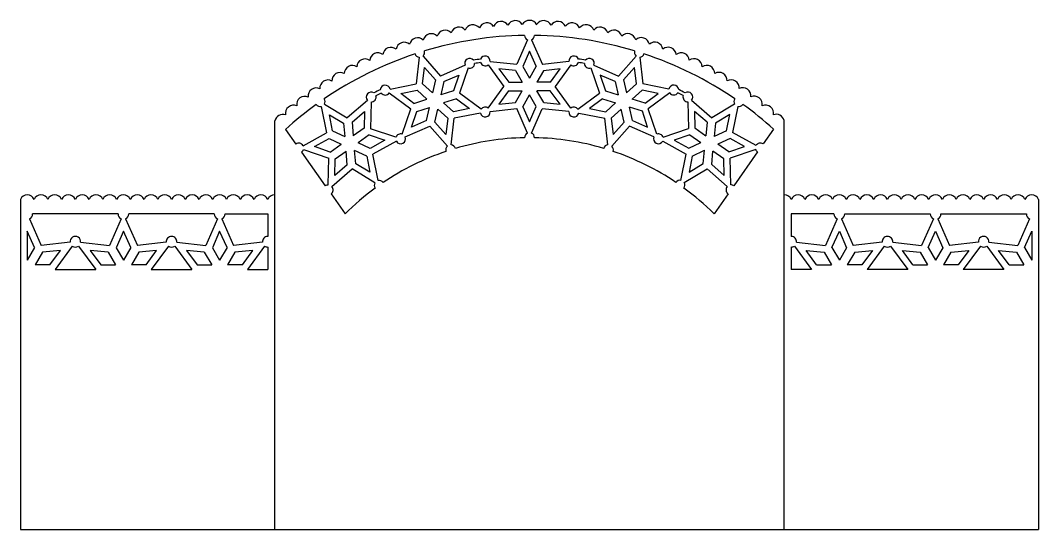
# Model space of a CAD drawing. Extents: x -395 to -135, y -172 to 118.
# Drawn here: x -394.6 to -134.6, y -171.8 to -41.7 of the extents above; entities that cross this region are included whole.
import ezdxf

# ---------------------------------------------------------------- set-up
doc = ezdxf.new("R2010")
doc.units = 0
doc.header["$LTSCALE"] = 0.010101
doc.layers.get('0').update_dxf_attribs({"linetype": 'CONTINUOUS'})

msp = doc.modelspace()

# ---------------------------------------------------------------- linework, layer by layer
for p, q in [((-265.119264, -46.703206), (-267.871118, -52.949257)), ((-264.108121, -46.705348), (-261.331099, -52.956518)), ((-292.77604, -51.151669), (-293.530683, -57.935626)), ((-291.802049, -50.83995), (-287.299176, -55.950626)), ((-264.61005, -49.613782), (-266.317612, -53.48954)), ((-262.87297, -53.441332), (-264.61005, -49.613782)), ((-237.417332, -50.823924), (-241.917192, -55.937253)), ((-236.443158, -51.135069), (-235.684517, -57.91858)), ((-291.914392, -57.931382), (-291.416345, -53.75771)), ((-291.416345, -53.75771), (-288.616507, -56.935473)), ((-281.033543, -53.206391), (-287.299176, -55.950626)), ((-280.285352, -53.886556), (-282.464362, -60.354769)), ((-275.180727, -53.103248), (-271.147416, -58.609449)), ((-274.673301, -52.228644), (-267.871118, -52.949257)), ((-268.222192, -54.526964), (-272.405487, -54.117544)), ((-272.405487, -54.117544), (-269.902764, -57.534215)), ((-268.222192, -54.526964), (-266.485355, -57.533208)), ((-266.317612, -53.48954), (-264.608035, -56.448599)), ((-262.87297, -53.441332), (-264.608035, -56.448599)), ((-261.022245, -54.572035), (-262.730077, -57.532101)), ((-254.545933, -52.216668), (-261.331099, -52.956518)), ((-256.811959, -54.112949), (-261.022245, -54.572035)), ((-259.258175, -57.531078), (-256.811959, -54.112949)), ((-254.042217, -53.093415), (-258.067378, -58.623971)), ((-248.932231, -53.877317), (-246.74941, -60.344244)), ((-248.184441, -53.196711), (-241.917192, -55.937253)), ((-237.801316, -53.741911), (-240.599281, -56.921324)), ((-237.30081, -57.915288), (-237.801316, -53.741911)), ((-288.616507, -56.935473), (-289.351022, -60.273013)), ((-286.487355, -57.348252), (-282.623826, -55.692738)), ((-282.623826, -55.692738), (-283.975931, -59.70635)), ((-246.592693, -55.68212), (-245.238223, -59.694935)), ((-242.728189, -57.335357), (-246.592693, -55.68212)), ((-240.599281, -56.921324), (-239.8628, -60.25843)), ((-300.221824, -59.282654), (-293.530683, -57.935626)), ((-297.488388, -60.404741), (-293.336445, -59.568892)), ((-293.336445, -59.568892), (-290.813308, -61.87377)), ((-291.914392, -57.931382), (-289.351022, -60.273013)), ((-286.487355, -57.348252), (-287.233582, -60.739012)), ((-283.975931, -59.70635), (-287.233582, -60.739012)), ((-275.172576, -64.140006), (-271.147416, -58.609449)), ((-269.956618, -59.702342), (-272.402834, -63.120472)), ((-269.956618, -59.702342), (-266.484716, -59.701319)), ((-269.902764, -57.534215), (-266.485355, -57.533208)), ((-268.192548, -62.661385), (-266.484716, -59.701319)), ((-259.258175, -57.531078), (-262.730077, -57.532101)), ((-259.312029, -59.699205), (-262.729438, -59.700212)), ((-260.992601, -62.706456), (-262.729438, -59.700212)), ((-256.809306, -63.115877), (-259.312029, -59.699205)), ((-254.034066, -64.130172), (-258.067378, -58.623971)), ((-245.238223, -59.694935), (-241.979964, -60.725677)), ((-242.728189, -57.335357), (-241.979964, -60.725677)), ((-237.30081, -57.915288), (-239.8628, -60.25843)), ((-235.877792, -59.55196), (-238.39957, -61.858325)), ((-231.725357, -60.385362), (-235.877792, -59.55196)), ((-228.992583, -59.261664), (-235.684517, -57.91858)), ((-305.982644, -62.153572), (-311.127455, -66.661332)), ((-300.436769, -60.270689), (-294.927376, -64.324769)), ((-294.122906, -62.922898), (-297.488388, -60.404741)), ((-294.122906, -62.922898), (-290.813308, -61.87377)), ((-283.268832, -61.756639), (-286.578429, -62.805768)), ((-283.268832, -61.756639), (-279.90335, -64.274797)), ((-276.943928, -64.416973), (-282.464362, -60.354769)), ((-266.341823, -63.792088), (-264.606758, -60.784821)), ((-262.897181, -63.74388), (-264.606758, -60.784821)), ((-252.267449, -64.409702), (-246.74941, -60.344244)), ((-245.944114, -61.745641), (-249.308111, -64.265781)), ((-245.944114, -61.745641), (-242.633899, -62.792818)), ((-235.089355, -62.905502), (-238.39957, -61.858325)), ((-235.089355, -62.905502), (-231.725357, -60.385362)), ((-228.777056, -60.249572), (-234.284059, -64.306898)), ((-223.230072, -62.129187), (-218.082605, -66.633914)), ((-317.800371, -63.725563), (-316.468942, -70.43498)), ((-316.975119, -63.141292), (-311.127455, -66.661332)), ((-305.064024, -62.576126), (-305.188845, -69.411757)), ((-297.106385, -70.792981), (-294.927376, -64.324769)), ((-294.767912, -68.986799), (-293.415807, -64.973187)), ((-293.415807, -64.973187), (-290.158156, -63.940526)), ((-290.904383, -67.331285), (-290.158156, -63.940526)), ((-288.775231, -67.744064), (-288.040716, -64.406525)), ((-285.477346, -66.748156), (-288.040716, -64.406525)), ((-284.055293, -65.110646), (-286.578429, -62.805768)), ((-279.90335, -64.274797), (-284.055293, -65.110646)), ((-274.66886, -65.016752), (-267.883694, -64.276902)), ((-272.402834, -63.120472), (-268.192548, -62.661385)), ((-265.106672, -70.528072), (-267.883694, -64.276902)), ((-266.341823, -63.792088), (-264.604744, -67.619638)), ((-264.604744, -67.619638), (-262.897181, -63.74388)), ((-264.09553, -70.530214), (-261.343675, -64.284163)), ((-254.541493, -65.004776), (-261.343675, -64.284163)), ((-260.992601, -62.706456), (-256.809306, -63.115877)), ((-249.308111, -64.265781), (-245.155677, -65.099183)), ((-245.155677, -65.099183), (-242.633899, -62.792818)), ((-243.732659, -66.735855), (-241.170669, -64.392713)), ((-240.434188, -67.729819), (-241.170669, -64.392713)), ((-238.305279, -67.315785), (-239.053504, -63.925466)), ((-235.795245, -64.956208), (-239.053504, -63.925466)), ((-234.440775, -68.969022), (-235.795245, -64.956208)), ((-232.101237, -70.773825), (-234.284059, -64.306898)), ((-224.148442, -62.552282), (-224.019593, -69.387838)), ((-222.462928, -64.979171), (-222.383109, -69.21366)), ((-219.277843, -67.721948), (-222.462928, -64.979171)), ((-212.237017, -63.110428), (-218.082605, -66.633914)), ((-211.411421, -63.694213), (-212.738895, -70.404413)), ((-329.611448, -86.301209), (-329.611448, -67.362288)), ((-315.714553, -65.813692), (-312.086, -67.997924)), ((-314.929347, -69.942982), (-315.714553, -65.813692)), ((-309.931576, -67.748661), (-306.748108, -65.004008)), ((-306.748108, -65.004008), (-306.825432, -69.238544)), ((-290.904383, -67.331285), (-294.767912, -68.986799)), ((-285.477346, -66.748156), (-285.975393, -70.921827)), ((-284.617295, -73.542226), (-283.861055, -66.743912)), ((-277.158188, -65.394523), (-283.861055, -66.743912)), ((-252.052612, -65.387125), (-245.348951, -66.732563)), ((-244.588705, -73.53043), (-245.348951, -66.732563)), ((-243.732659, -66.735855), (-243.232152, -70.909232)), ((-238.305279, -67.315785), (-234.440775, -68.969022)), ((-213.496007, -65.783571), (-217.123273, -67.969941)), ((-214.278779, -69.913323), (-213.496007, -65.783571)), ((-199.611599, -86.301209), (-199.611599, -67.268783)), ((-326.912029, -69.567234), (-324.269352, -73.319038)), ((-314.929347, -69.942982), (-311.778653, -71.401484)), ((-312.086, -67.997924), (-311.778653, -71.401484)), ((-309.931576, -67.748661), (-309.619328, -71.206494)), ((-306.825432, -69.238544), (-309.619328, -71.206494)), ((-298.708796, -71.603253), (-305.181523, -69.40279)), ((-296.358195, -71.473146), (-290.092562, -68.728912)), ((-285.580431, -73.850096), (-290.092562, -68.728912)), ((-285.975393, -70.921827), (-288.775231, -67.744064)), ((-243.625388, -73.837733), (-239.116276, -68.71389)), ((-243.232152, -70.909232), (-240.434188, -67.729819)), ((-232.849027, -71.454431), (-239.116276, -68.71389)), ((-230.49835, -71.583153), (-224.02692, -69.378875)), ((-222.383109, -69.21366), (-219.588053, -71.179964)), ((-219.277843, -67.721948), (-219.588053, -71.179964)), ((-217.123273, -67.969941), (-217.428614, -71.373681)), ((-214.278779, -69.913323), (-217.428614, -71.373681)), ((-202.296322, -69.530513), (-204.936787, -73.283874)), ((-322.441218, -73.739185), (-316.468942, -70.43498)), ((-319.496568, -73.983703), (-315.790691, -71.9334)), ((-315.790691, -71.9334), (-312.689449, -73.36901)), ((-305.532352, -70.979698), (-308.370799, -72.979029)), ((-305.532352, -70.979698), (-301.563679, -72.364335)), ((-301.563679, -72.364335), (-305.269556, -74.414639)), ((-298.608011, -72.602757), (-304.591305, -75.913059)), ((-230.598546, -72.582717), (-224.613301, -75.889491)), ((-223.675162, -70.955577), (-227.643018, -72.342553)), ((-227.643018, -72.342553), (-223.935934, -74.390671)), ((-223.675162, -70.955577), (-220.835537, -72.953234)), ((-213.416262, -71.903232), (-216.516659, -73.34067)), ((-209.709178, -73.951351), (-213.416262, -71.903232)), ((-206.764672, -73.705098), (-212.738895, -70.404413)), ((-322.818154, -75.379302), (-316.744827, -84.001597)), ((-322.34785, -74.74601), (-315.871611, -76.947667)), ((-315.527896, -75.36834), (-319.496568, -73.983703)), ((-315.527896, -75.36834), (-312.689449, -73.36901)), ((-314.234815, -77.109495), (-311.44092, -75.141545)), ((-311.128672, -78.599377), (-311.44092, -75.141545)), ((-308.974248, -78.350114), (-309.281595, -74.946554)), ((-306.1309, -76.405056), (-309.281595, -74.946554)), ((-305.269556, -74.414639), (-308.370799, -72.979029)), ((-223.935934, -74.390671), (-220.835537, -72.953234)), ((-223.073417, -76.380581), (-219.923582, -74.920222)), ((-220.228923, -78.323963), (-219.923582, -74.920222)), ((-218.074352, -78.571956), (-217.764143, -75.11394)), ((-214.969087, -77.080243), (-217.764143, -75.11394)), ((-213.677034, -75.338327), (-216.516659, -73.34067)), ((-213.677034, -75.338327), (-209.709178, -73.951351)), ((-206.857447, -74.711977), (-213.332388, -76.917451)), ((-206.38677, -75.344992), (-212.455015, -83.970865)), ((-315.996223, -83.771912), (-315.871611, -76.947667)), ((-314.312139, -81.34403), (-314.234815, -77.109495)), ((-306.1309, -76.405056), (-305.345694, -80.534346)), ((-303.259877, -82.622475), (-304.591305, -75.913059)), ((-225.940775, -82.599691), (-224.613301, -75.889491)), ((-223.073417, -76.380581), (-223.856188, -80.510333)), ((-214.889268, -81.314732), (-214.969087, -77.080243)), ((-213.203754, -83.741622), (-213.332388, -76.917451)), ((-315.077603, -84.194466), (-309.932792, -79.686706)), ((-311.128672, -78.599377), (-314.312139, -81.34403)), ((-304.085129, -83.206747), (-309.932792, -79.686706)), ((-305.345694, -80.534346), (-308.974248, -78.350114)), ((-225.115179, -83.183476), (-219.269591, -79.65999)), ((-223.856188, -80.510333), (-220.228923, -78.323963)), ((-214.122124, -84.164717), (-219.269591, -79.65999)), ((-218.074352, -78.571956), (-214.889268, -81.314732)), ((-394.611524, -87.479091), (-394.611524, -171.845507)), ((-329.611448, -171.845507), (-329.611448, -86.301209)), ((-315.293629, -86.06186), (-311.707147, -91.153583)), ((-213.904998, -86.031983), (-217.488478, -91.125819)), ((-199.611599, -171.845507), (-199.611599, -86.301209)), ((-134.611524, -87.479091), (-134.611524, -171.845507)), ((-392.311265, -92.436217), (-389.298858, -99.222636)), ((-369.658162, -91.182088), (-391.489295, -91.182088)), ((-368.842238, -92.433568), (-371.831324, -99.212662)), ((-367.744662, -92.436217), (-364.732255, -99.222636)), ((-345.091559, -91.182088), (-366.922692, -91.182088)), ((-344.275636, -92.433568), (-347.264721, -99.212662)), ((-343.178059, -92.436217), (-340.165652, -99.222636)), ((-342.356089, -91.182088), (-331.440523, -91.182088)), ((-331.440523, -91.182088), (-331.440523, -96.90612)), ((-197.782525, -91.182088), (-197.782525, -96.90612)), ((-186.866958, -91.182088), (-197.782525, -91.182088)), ((-186.044988, -92.436217), (-189.057395, -99.222636)), ((-184.947412, -92.433568), (-181.958326, -99.212662)), ((-184.131488, -91.182088), (-162.300355, -91.182088)), ((-161.478385, -92.436217), (-164.490792, -99.222636)), ((-160.380809, -92.433568), (-157.391723, -99.212662)), ((-159.564885, -91.182088), (-137.733752, -91.182088)), ((-136.911782, -92.436217), (-139.924189, -99.222636)), ((-390.972687, -99.7484), (-392.85703, -95.593108)), ((-392.85703, -95.593108), (-392.85703, -103.012178)), ((-368.290427, -95.593108), (-370.145194, -99.799627)), ((-366.406084, -99.7484), (-368.290427, -95.593108)), ((-343.723824, -95.593108), (-345.578591, -99.799627)), ((-341.839481, -99.7484), (-343.723824, -95.593108)), ((-187.383566, -99.7484), (-185.499223, -95.593108)), ((-185.499223, -95.593108), (-183.644456, -99.799627)), ((-162.816963, -99.7484), (-160.93262, -95.593108)), ((-160.93262, -95.593108), (-159.077853, -99.799627)), ((-138.250361, -99.7484), (-136.366017, -95.593108)), ((-136.366017, -95.593108), (-136.366017, -103.012178)), ((-381.933448, -98.421713), (-389.298858, -99.222636)), ((-379.214738, -98.428274), (-371.831324, -99.212662)), ((-357.366845, -98.421713), (-364.732255, -99.222636)), ((-354.648135, -98.428274), (-347.264721, -99.212662)), ((-332.800242, -98.421713), (-340.165652, -99.222636)), ((-196.422805, -98.421713), (-189.057395, -99.222636)), ((-174.574912, -98.428274), (-181.958326, -99.212662)), ((-171.856202, -98.421713), (-164.490792, -99.222636)), ((-150.008309, -98.428274), (-157.391723, -99.212662)), ((-147.289599, -98.421713), (-139.924189, -99.222636)), ((-390.972687, -99.7484), (-392.85703, -103.012178)), ((-388.964119, -100.976349), (-390.818887, -104.1889)), ((-384.393784, -100.479366), (-388.964119, -100.976349)), ((-387.0502, -104.1889), (-384.393784, -100.479366)), ((-381.386954, -99.373566), (-385.757961, -105.375597)), ((-379.76582, -99.377478), (-375.374893, -105.375597)), ((-372.212913, -100.925122), (-376.753673, -100.479366)), ((-376.753673, -100.479366), (-374.038105, -104.1889)), ((-372.212913, -100.925122), (-370.32857, -104.1889)), ((-370.145194, -99.799627), (-368.290427, -103.012178)), ((-366.406084, -99.7484), (-368.290427, -103.012178)), ((-364.397516, -100.976349), (-366.252284, -104.1889)), ((-359.827181, -100.479366), (-364.397516, -100.976349)), ((-362.483597, -104.1889), (-359.827181, -100.479366)), ((-356.820351, -99.373566), (-361.191358, -105.375597)), ((-355.199217, -99.377478), (-350.80829, -105.375597)), ((-347.64631, -100.925122), (-352.18707, -100.479366)), ((-352.18707, -100.479366), (-349.471502, -104.1889)), ((-347.64631, -100.925122), (-345.761967, -104.1889)), ((-345.578591, -99.799627), (-343.723824, -103.012178)), ((-341.839481, -99.7484), (-343.723824, -103.012178)), ((-339.830914, -100.976349), (-341.685681, -104.1889)), ((-335.260578, -100.479366), (-339.830914, -100.976349)), ((-337.916995, -104.1889), (-335.260578, -100.479366)), ((-332.253748, -99.373566), (-336.624755, -105.375597)), ((-331.440523, -99.641591), (-331.440523, -105.375597)), ((-197.782525, -99.641591), (-197.782525, -105.375597)), ((-196.969299, -99.373566), (-192.598292, -105.375597)), ((-191.306053, -104.1889), (-193.962469, -100.479366)), ((-193.962469, -100.479366), (-189.392134, -100.976349)), ((-189.392134, -100.976349), (-187.537366, -104.1889)), ((-187.383566, -99.7484), (-185.499223, -103.012178)), ((-183.644456, -99.799627), (-185.499223, -103.012178)), ((-181.576737, -100.925122), (-183.46108, -104.1889)), ((-181.576737, -100.925122), (-177.035977, -100.479366)), ((-177.035977, -100.479366), (-179.751545, -104.1889)), ((-174.02383, -99.377478), (-178.414757, -105.375597)), ((-172.402696, -99.373566), (-168.031689, -105.375597)), ((-166.73945, -104.1889), (-169.395866, -100.479366)), ((-169.395866, -100.479366), (-164.825531, -100.976349)), ((-164.825531, -100.976349), (-162.970763, -104.1889)), ((-162.816963, -99.7484), (-160.93262, -103.012178)), ((-159.077853, -99.799627), (-160.93262, -103.012178)), ((-157.010134, -100.925122), (-158.894477, -104.1889)), ((-157.010134, -100.925122), (-152.469374, -100.479366)), ((-152.469374, -100.479366), (-155.184942, -104.1889)), ((-149.457227, -99.377478), (-153.848154, -105.375597)), ((-147.836093, -99.373566), (-143.465086, -105.375597)), ((-142.172847, -104.1889), (-144.829263, -100.479366)), ((-144.829263, -100.479366), (-140.258928, -100.976349)), ((-140.258928, -100.976349), (-138.40416, -104.1889)), ((-138.250361, -99.7484), (-136.366017, -103.012178)), ((-387.0502, -104.1889), (-390.818887, -104.1889)), ((-385.757961, -105.375597), (-375.374893, -105.375597)), ((-374.038105, -104.1889), (-370.32857, -104.1889)), ((-362.483597, -104.1889), (-366.252284, -104.1889)), ((-361.191358, -105.375597), (-350.80829, -105.375597)), ((-349.471502, -104.1889), (-345.761967, -104.1889)), ((-337.916995, -104.1889), (-341.685681, -104.1889)), ((-336.624755, -105.375597), (-331.440523, -105.375597)), ((-192.598292, -105.375597), (-197.782525, -105.375597)), ((-191.306053, -104.1889), (-187.537366, -104.1889)), ((-179.751545, -104.1889), (-183.46108, -104.1889)), ((-168.031689, -105.375597), (-178.414757, -105.375597)), ((-166.73945, -104.1889), (-162.970763, -104.1889)), ((-155.184942, -104.1889), (-158.894477, -104.1889)), ((-143.465086, -105.375597), (-153.848154, -105.375597)), ((-142.172847, -104.1889), (-138.40416, -104.1889)), ((-394.611524, -171.845507), (-134.611524, -171.845507))]:
    msp.add_line(p, q)
for centre, radius, start, end in [((-282.628272, -45.530734), 2.073738, 39.201968, 163.040944), ((-279.06497, -44.907927), 2.073738, 36.936521, 160.626467), ((-275.47776, -44.421213), 2.073738, 34.59917, 158.516938), ((-271.8694, -44.071426), 2.073738, 31.871304, 156.474504), ((-268.231805, -43.85915), 2.073738, 30.354082, 154.808252), ((-264.612449, -43.786856), 2.073738, 27.482056, 151.934499), ((-260.991686, -43.857016), 2.073738, 25.225515, 149.679685), ((-257.353967, -44.067149), 2.073738, 23.559264, 148.162463), ((-253.745401, -44.414809), 2.073738, 21.51683, 145.434598), ((-250.157905, -44.899409), 2.073738, 19.407301, 143.097246), ((-246.594237, -45.520116), 2.073738, 16.992824, 140.831799), ((-293.173858, -48.219282), 2.073738, 45.742533, 169.364866), ((-289.703839, -47.190893), 2.073738, 42.831861, 167.27332), ((-264.529516, -138.575344), 93.02525, 90.826416, 106.812629), ((-286.172961, -46.290862), 2.073738, 41.16561, 165.768809), ((-264.611247, -45.55013), 1.260026, 180.438378, 246.222907), ((-264.611247, -45.55013), 1.260026, 293.534319, 359.593239), ((-264.638153, -138.575376), 93.02525, 73.221139, 89.207352), ((-243.0491, -46.278154), 2.073738, 14.264958, 138.868158), ((-239.517692, -47.176104), 2.073738, 12.760448, 137.201906), ((-236.047068, -48.202448), 2.073738, 10.668902, 134.291235), ((-300.004791, -50.675576), 2.073738, 49.408601, 174.011801), ((-296.600232, -49.377062), 2.073738, 47.9756, 172.34555), ((-232.620012, -49.358208), 2.073738, 7.688218, 132.058167), ((-229.214688, -50.654715), 2.073738, 6.021966, 130.625166), ((-264.529516, -138.575344), 93.02525, 108.364782, 124.350371), ((-306.611387, -53.640189), 2.073738, 54.550944, 178.24089), ((-303.340038, -52.0964), 2.073738, 52.136467, 175.975443), ((-292.640071, -49.899001), 1.260026, 197.976744, 263.805145), ((-292.640071, -49.899001), 1.260026, 311.688692, 17.198516), ((-279.883088, -52.692467), 1.260026, 39.429691, 204.070958), ((-264.529516, -138.575344), 87.867875, 98.219555, 99.419311), ((-275.925312, -52.086755), 1.260026, 353.534319, 157.77253), ((-253.293332, -52.080086), 1.260026, 22.261237, 186.222907), ((-264.638153, -138.575376), 87.867875, 80.614456, 81.814213), ((-249.335199, -52.683466), 1.260026, 335.962809, 140.604077), ((-236.579865, -49.882481), 1.260026, 162.835251, 228.345075), ((-236.579865, -49.882481), 1.260026, 276.228622, 342.057024), ((-264.638153, -138.575376), 93.02525, 55.683397, 71.668986), ((-225.878604, -52.073574), 2.073738, 4.058325, 127.8973), ((-222.606346, -53.615435), 2.073738, 1.792878, 125.482824), ((-309.823873, -55.30899), 2.073738, 56.660473, 180.578241), ((-279.883088, -52.692467), 1.260026, 251.38237, 358.030068), ((-264.529516, -138.575344), 86.988963, 98.318747, 99.32439), ((-275.925312, -52.086755), 1.260026, 199.224094, 306.222907), ((-253.293332, -52.080086), 1.260026, 233.534319, 340.809674), ((-264.638153, -138.575376), 86.988963, 80.709377, 81.71502), ((-249.335199, -52.683466), 1.260026, 182.0037, 288.651397), ((-219.392878, -55.282342), 2.073738, 359.455526, 123.373294), ((-316.070325, -59.024044), 2.073738, 60.369159, 184.823328), ((-312.974762, -57.101897), 2.073738, 58.702907, 183.306107), ((-216.240932, -57.073392), 2.073738, 356.727661, 121.330861), ((-213.144237, -58.993714), 2.073738, 355.210439, 119.664609), ((-319.070335, -61.0501), 2.073738, 63.242912, 187.057346), ((-264.529516, -138.575344), 87.867875, 115.757476, 116.957232), ((-301.457067, -59.531327), 1.260026, 11.38237, 175.747096), ((-227.757193, -59.509609), 1.260026, 4.286671, 168.651397), ((-264.638153, -138.575376), 87.867875, 63.076535, 64.276292), ((-210.143034, -61.018001), 2.073738, 352.976422, 116.790856), ((-321.987785, -63.192153), 2.073738, 65.496478, 189.950648), ((-318.054649, -62.491461), 1.260026, 328.95388, 34.738409), ((-305.04102, -61.31631), 1.260026, 57.404257, 221.642468), ((-305.04102, -61.31631), 1.260026, 268.95388, 15.952693), ((-264.529516, -138.575344), 86.988963, 115.852397, 116.85804), ((-301.457067, -59.531327), 1.260026, 217.146719, 324.070958), ((-227.757193, -59.509609), 1.260026, 215.962809, 322.887048), ((-264.638153, -138.575376), 86.988963, 63.175728, 64.181371), ((-224.172189, -61.29248), 1.260026, 164.081074, 271.079887), ((-224.172189, -61.29248), 1.260026, 318.391299, 122.629511), ((-211.15787, -62.459961), 1.260026, 145.295358, 211.079887), ((-207.224322, -63.158335), 2.073738, 350.08312, 114.53729), ((-324.840145, -65.459575), 2.073738, 67.0137, 191.616899), ((-264.529516, -138.575344), 93.02525, 125.902524, 132.113207), ((-318.054649, -62.491461), 1.260026, 215.514486, 281.642468), ((-275.921462, -65.153335), 1.260026, 53.534319, 144.239269), ((-253.289481, -65.146666), 1.260026, 35.794499, 126.222907), ((-211.15787, -62.459961), 1.260026, 258.391299, 324.519282), ((-264.638153, -138.575376), 93.02525, 47.92056, 54.131243), ((-204.370626, -65.424075), 2.073738, 348.416868, 113.020068), ((-327.589447, -67.822614), 2.073738, 69.741565, 167.174699), ((-275.921462, -65.153335), 1.260026, 191.035395, 6.222907), ((-253.289481, -65.146666), 1.260026, 173.534319, 348.998373), ((-201.619932, -67.785494), 2.073738, 14.428324, 110.292202), ((-297.50865, -71.98707), 1.260026, 71.38237, 162.265275), ((-297.50865, -71.98707), 1.260026, 209.250633, 24.070958), ((-264.529516, -138.575344), 66.892095, 91.142689, 106.509322), ((-264.603546, -71.68329), 1.260026, 113.534319, 180.627948), ((-264.603546, -71.68329), 1.260026, 359.40582, 66.222907), ((-264.638153, -138.575376), 66.892095, 73.524446, 88.891079), ((-231.698269, -71.967677), 1.260026, 155.962809, 330.783134), ((-231.698269, -71.967677), 1.260026, 17.768493, 108.651397), ((-323.543753, -74.34917), 1.260026, 28.95388, 125.159903), ((-323.543753, -74.34917), 1.260026, 305.159903, 341.642468), ((-264.529516, -138.575344), 66.892095, 108.667465, 124.034098), ((-284.747451, -74.795511), 1.260026, 131.38237, 198.83467), ((-284.747451, -74.795511), 1.260026, 16.342117, 84.070958), ((-244.45781, -74.783639), 1.260026, 95.962809, 163.69165), ((-244.45781, -74.783639), 1.260026, 341.199098, 48.651397), ((-264.638153, -138.575376), 66.892095, 55.999669, 71.366303), ((-205.661778, -74.314433), 1.260026, 198.391299, 234.873864), ((-205.661778, -74.314433), 1.260026, 54.873864, 151.079887), ((-303.005598, -83.856577), 1.260026, 34.573738, 101.642468), ((-226.194326, -83.833943), 1.260026, 78.391299, 145.484928), ((-226.194326, -83.833943), 1.260026, 324.2628, 31.079887), ((-316.019228, -85.031728), 1.260026, 88.95388, 125.159903), ((-316.019228, -85.031728), 1.260026, 305.159903, 41.642468), ((-264.529516, -138.575344), 66.892095, 126.192656, 134.852139), ((-303.005598, -83.856577), 1.260026, 148.95388, 215.653017), ((-264.638153, -138.575376), 66.892095, 45.181629, 53.841111), ((-213.180006, -85.001424), 1.260026, 138.391299, 234.873864), ((-213.180006, -85.001424), 1.260026, 54.873864, 91.079887), ((-392.856772, -88.194883), 1.895129, 22.191338, 157.808662), ((-389.347267, -88.194883), 1.895129, 22.191338, 157.808662), ((-385.837763, -88.194883), 1.895129, 22.191338, 157.808662), ((-382.328259, -88.194883), 1.895129, 22.191338, 157.808662), ((-378.818755, -88.194883), 1.895129, 22.191338, 157.808662), ((-375.309251, -88.194883), 1.895129, 22.191338, 157.808662), ((-371.799747, -88.194883), 1.895129, 22.191338, 157.808662), ((-368.290242, -88.194883), 1.895129, 90, 157.808662), ((-368.290242, -88.194883), 1.895129, 22.191338, 90), ((-364.780738, -88.194883), 1.895129, 22.191338, 157.808662), ((-361.271234, -88.194883), 1.895129, 22.191338, 157.808662), ((-357.76173, -88.194883), 1.895129, 22.191338, 157.808662), ((-354.252226, -88.194883), 1.895129, 22.191338, 157.808662), ((-350.742722, -88.194883), 1.895129, 22.191338, 157.808662), ((-347.233218, -88.194883), 1.895129, 22.191338, 157.808662), ((-343.723713, -88.194883), 1.895129, 22.191338, 157.808662), ((-340.214209, -88.194883), 1.895129, 22.191338, 157.808662), ((-336.704705, -88.194883), 1.895129, 22.191338, 157.808662), ((-333.195201, -88.194883), 1.895129, 22.191338, 157.808662), ((-329.685697, -88.194883), 1.895129, 87.754655, 157.808662), ((-199.53735, -88.194883), 1.895129, 22.191338, 92.245345), ((-196.027846, -88.194883), 1.895129, 22.191338, 157.808662), ((-192.518342, -88.194883), 1.895129, 22.191338, 157.808662), ((-189.008838, -88.194883), 1.895129, 22.191338, 157.808662), ((-185.499334, -88.194883), 1.895129, 22.191338, 157.808662), ((-181.98983, -88.194883), 1.895129, 22.191338, 157.808662), ((-178.480325, -88.194883), 1.895129, 22.191338, 157.808662), ((-174.970821, -88.194883), 1.895129, 22.191338, 157.808662), ((-171.461317, -88.194883), 1.895129, 22.191338, 157.808662), ((-167.951813, -88.194883), 1.895129, 22.191338, 157.808662), ((-164.442309, -88.194883), 1.895129, 22.191338, 157.808662), ((-160.932805, -88.194883), 1.895129, 90, 157.808662), ((-160.932805, -88.194883), 1.895129, 22.191338, 90), ((-157.423301, -88.194883), 1.895129, 22.191338, 157.808662), ((-153.913796, -88.194883), 1.895129, 22.191338, 157.808662), ((-150.404292, -88.194883), 1.895129, 22.191338, 157.808662), ((-146.894788, -88.194883), 1.895129, 22.191338, 157.808662), ((-143.385284, -88.194883), 1.895129, 22.191338, 157.808662), ((-139.87578, -88.194883), 1.895129, 22.191338, 157.808662), ((-136.366276, -88.194883), 1.895129, 22.191338, 157.808662), ((-392.85703, -91.182088), 1.367735, 293.517435, 0), ((-368.290427, -91.182088), 1.367735, 180, 246.206023), ((-368.290427, -91.182088), 1.367735, 293.517435, 0), ((-343.723824, -91.182088), 1.367735, 180, 246.206023), ((-343.723824, -91.182088), 1.367735, 293.517435, 0), ((-185.499223, -91.182088), 1.367735, 180, 246.482565), ((-185.499223, -91.182088), 1.367735, 293.793977, 0), ((-160.93262, -91.182088), 1.367735, 180, 246.482565), ((-160.93262, -91.182088), 1.367735, 293.793977, 0), ((-136.366017, -91.182088), 1.367735, 180, 246.482565), ((-380.573728, -98.273855), 1.367735, 353.517435, 186.206023), ((-356.007126, -98.273855), 1.367735, 90, 186.206023), ((-356.007126, -98.273855), 1.367735, 353.517435, 90), ((-331.440523, -98.273855), 1.367735, 90, 186.206023), ((-197.782525, -98.273855), 1.367735, 353.793977, 90), ((-173.215922, -98.273855), 1.367735, 90, 186.482565), ((-173.215922, -98.273855), 1.367735, 353.793977, 90), ((-148.649319, -98.273855), 1.367735, 353.793977, 186.482565), ((-380.573728, -98.273855), 1.367735, 233.517435, 306.206023), ((-356.007126, -98.273855), 1.367735, 233.517435, 306.206023), ((-331.440523, -98.273855), 1.367735, 233.517435, 270), ((-197.782525, -98.273855), 1.367735, 270, 306.482565), ((-173.215922, -98.273855), 1.367735, 233.793977, 306.482565), ((-148.649319, -98.273855), 1.367735, 233.793977, 306.482565)]:
    msp.add_arc(centre, radius, start, end)

doc.saveas('drawing.dxf')
